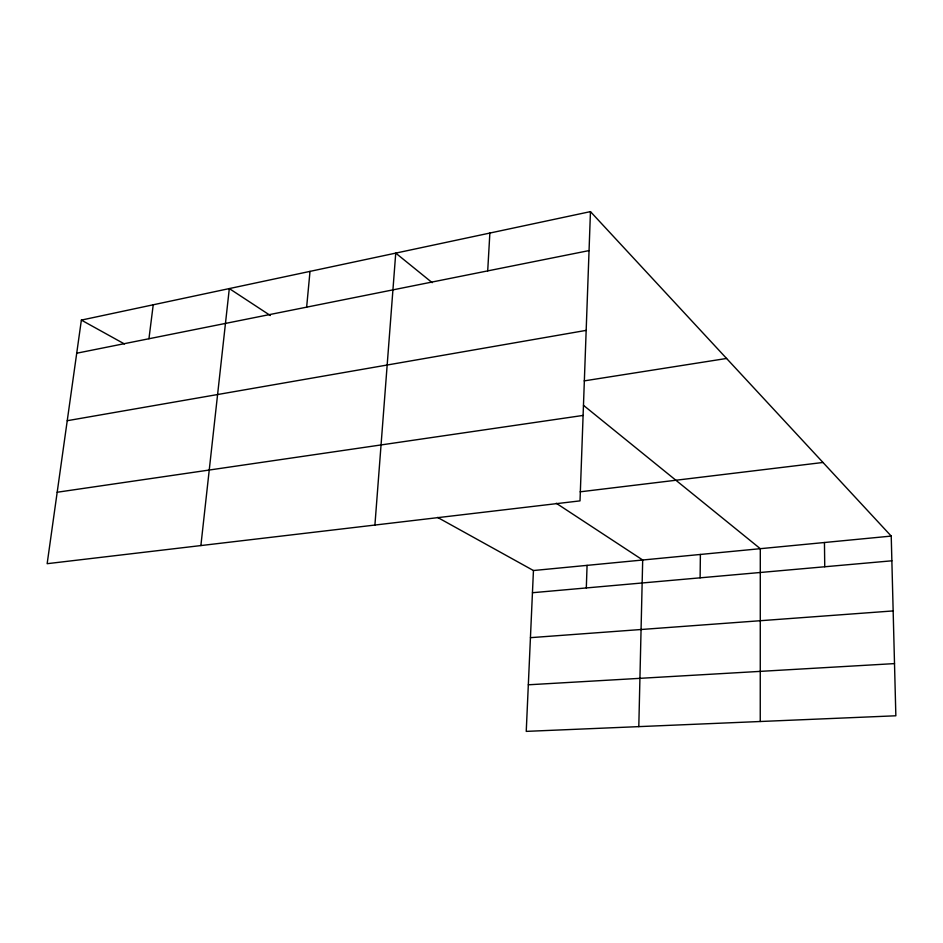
<?xml version="1.0" encoding="UTF-8"?>
<svg xmlns="http://www.w3.org/2000/svg" width="943" height="943" viewBox="0 0 943 943"><rect width="100%" height="100%" fill="white"/><g stroke="black" fill="none" stroke-linecap="round" stroke-linejoin="round"><path stroke-width="1.41" d="M760.247 721.501L760.294 548.685L583.493 405.337M700.107 577.835L700.39 554.449M638.8 726.629L642.69 560.001L556.252 503.256M586.31 587.949L587.076 565.364M590.459 211.621L580.016 500.874L47.15 563.69L81.369 320.101L590.459 211.621L891.229 536.084L895.85 715.784L526.241 731.379L533.443 570.527L437.576 517.412M487.708 270.889L489.865 233.062M374.913 525.051L395.742 253.113L432.212 282.676M306.64 307.159L310.011 271.384M200.883 545.561L229.314 288.582L270.37 315.528M148.947 338.737L153.226 304.789M76.725 353.212L589.057 250.59M67.236 420.708L586.169 330.38M584.188 380.889L726.582 358.458M57.181 492.246L583.092 415.427M580.134 491.822L823.003 462.471M533.443 570.527L891.229 536.084M532.453 592.723L891.866 560.802M530.438 637.668L893.162 610.923M528.328 684.795L894.506 663.601M81.369 320.101L124.452 343.959M824.453 542.508L824.748 566.767"/></g></svg>
